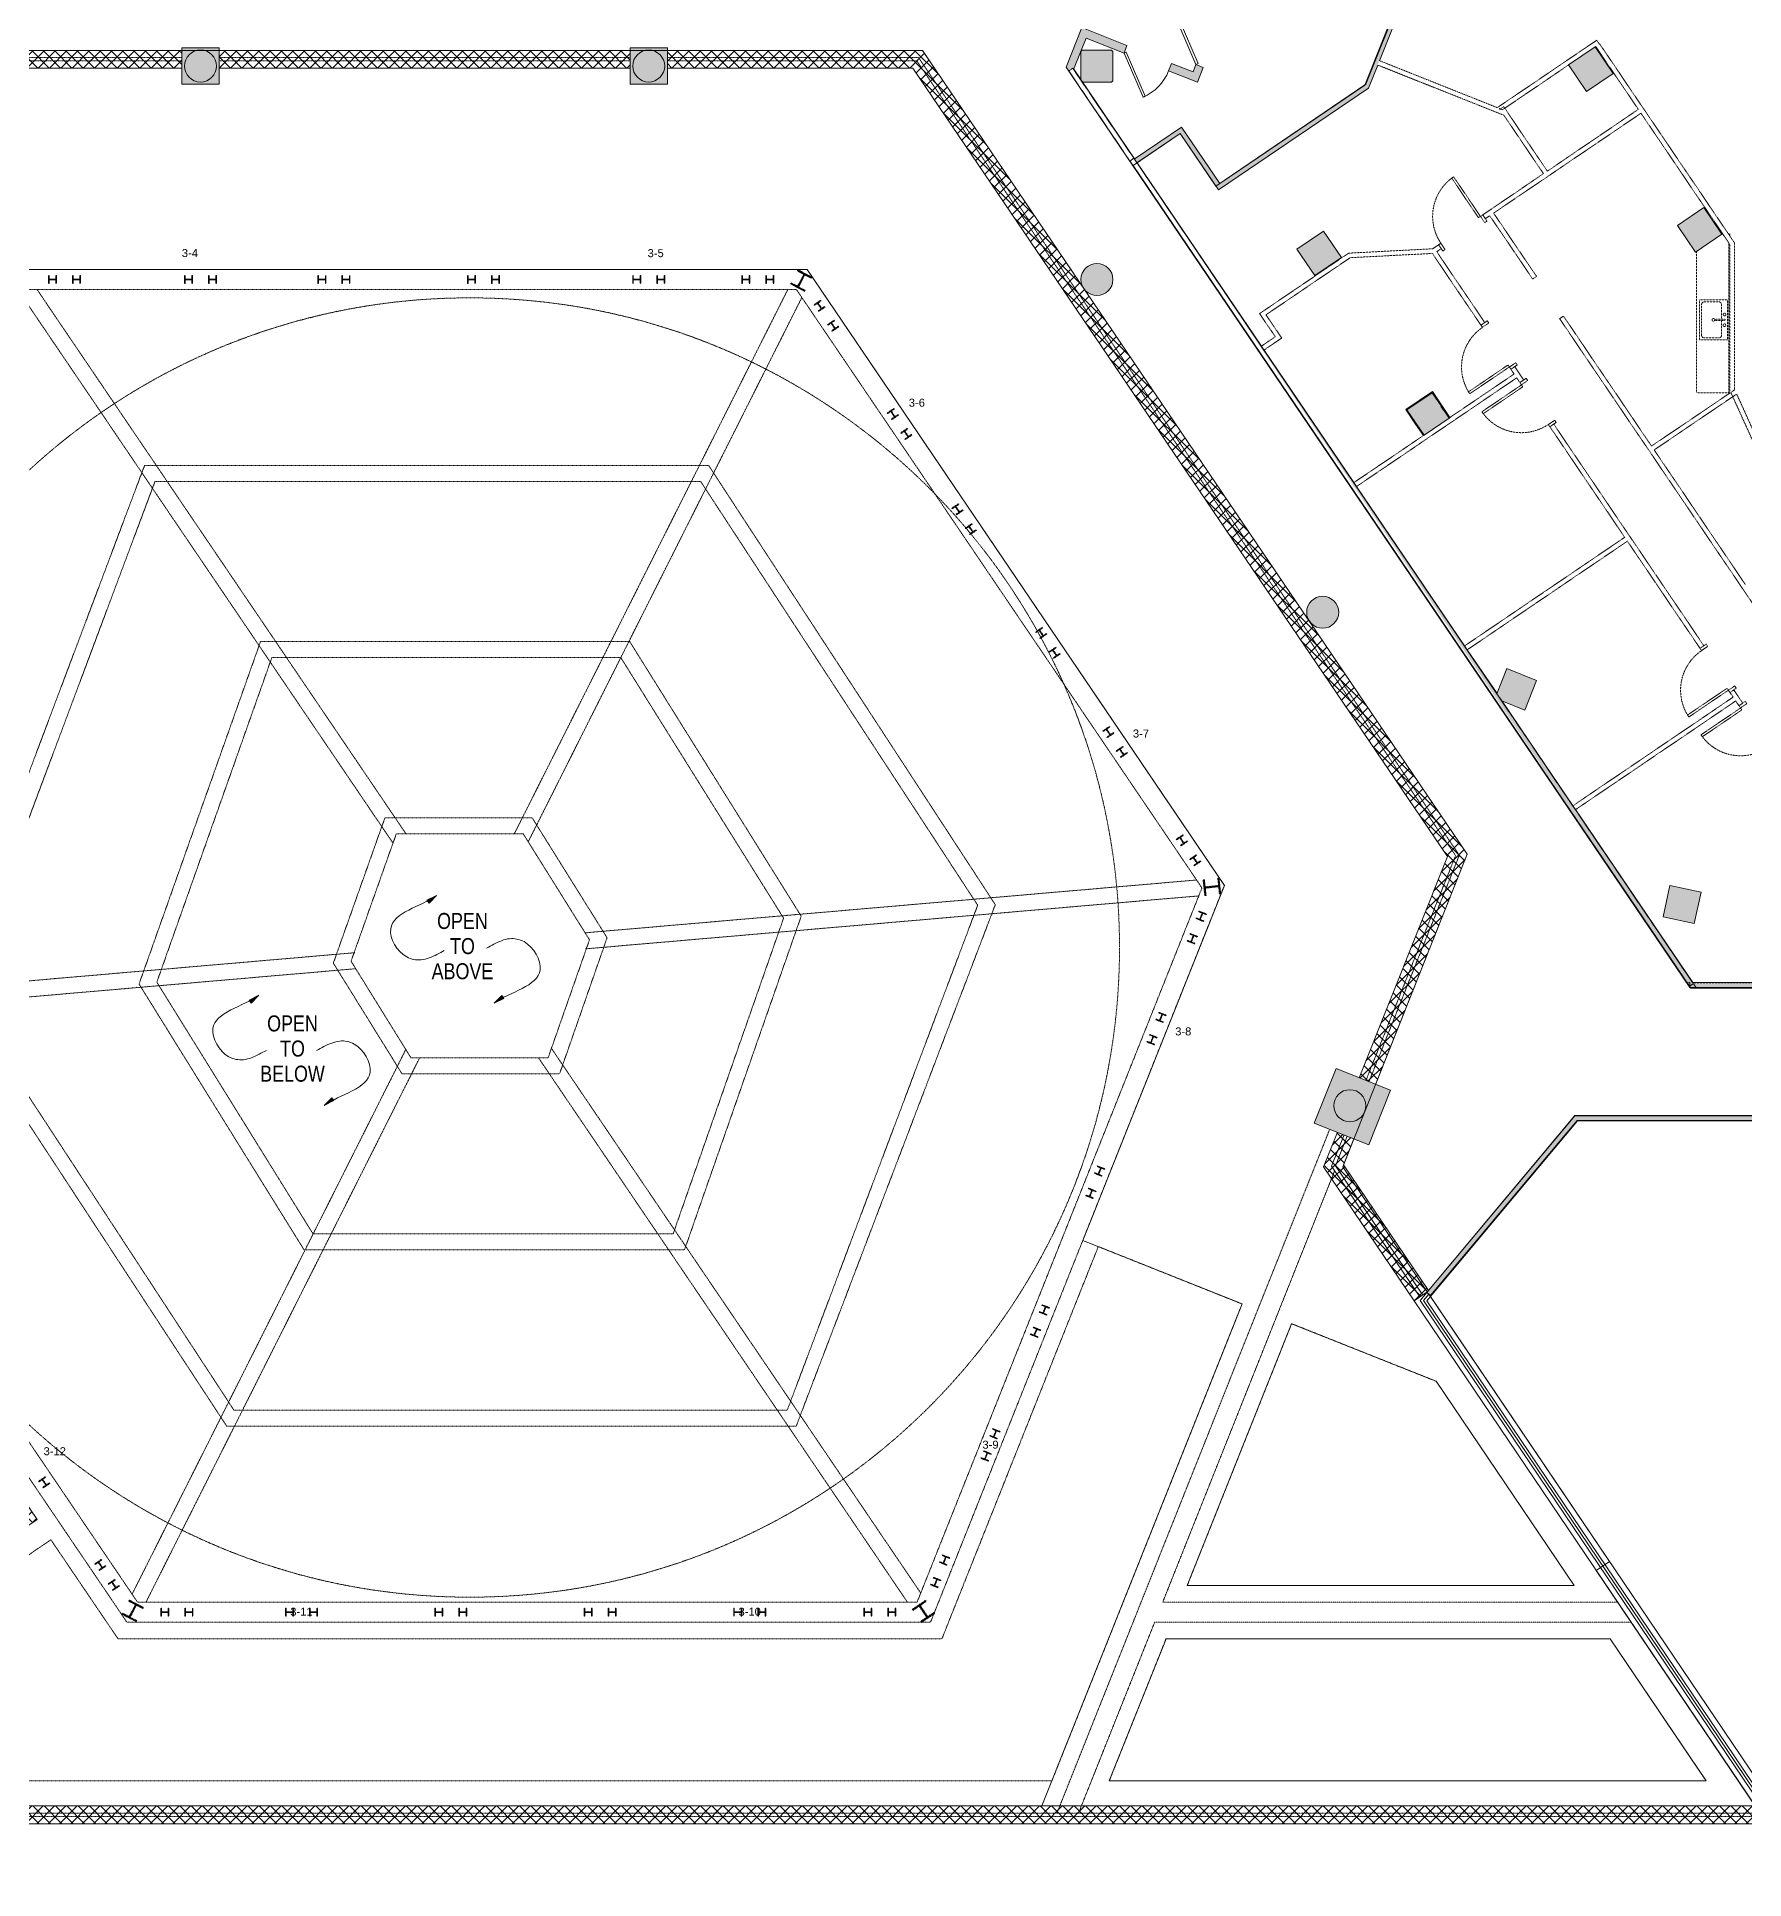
# Model space of a CAD drawing. Header units: inches. Extents: x -13 to 4331, y -638 to 2885.
# Drawn here: x 1589 to 2869, y 138 to 1519 of the extents above; entities that cross this region are included whole.
import ezdxf

# ---------------------------------------------------------------- set-up
doc = ezdxf.new("R2010")
doc.units = ezdxf.units.IN
doc.header["$MEASUREMENT"] = 0
for name, pattern in [('Demolished', [0.1875, 0.125, -0.0625]), ('IMPORT-DASHDOT2', [0.25, 0.125, -0.0625, 0, -0.0625]), ('IMPORT-HIDDEN2 _2_', [0.09375, 0.0625, -0.03125])]:
    doc.linetypes.add(name, pattern=pattern)
doc.layers.get('DEFPOINTS').update_dxf_attribs({"lineweight": 9})
for name, color, linetype, lineweight in [('A-COLS', 52, 'Continuous', 13), ('A-DETL-THIN', 151, 'Continuous', 9), ('A-DOOR', 31, 'Demolished', 9), ('A-DOOR-FRAM', 31, 'Demolished', 20), ('A-FLOR-LEVL', 7, 'Continuous', 9), ('A-GLAZ', 7, 'Continuous', 9), ('A-GLAZ-MULL', 7, 'Continuous', 9), ('A-HRAL', 7, 'Continuous', 9), ('A-WALL', 113, 'Continuous', 13), ('A-WALL-PATT', 111, 'Continuous', 13), ('A-WALL-PRHT', 7, 'Continuous', 9), ('Chevy Chase Pavilion_3rd Floor Base_dwg', 8, 'Continuous', 9), ('DEMO', 7, 'IMPORT-HIDDEN2 _2_', 9), ('DEMO-RCP', 7, 'IMPORT-HIDDEN2 _2_', 9), ('I-WALL', 2, 'Demolished', 9), ('NIC', 7, 'Continuous', 9), ('P-SANR-FIXT', 6, 'Demolished', 9), ('Q-CASE', 31, 'Demolished', 9), ('S-COLS', 52, 'Continuous', 13), ('S-STRC', 7, 'IMPORT-DASHDOT2', 9), ('TEXT', 7, 'Continuous', 9), ('TEXT - RCP', 7, 'Continuous', 9)]:
    doc.layers.add(name, color=color, linetype=linetype, lineweight=lineweight)
doc.styles.add('Arial', font='arial.ttf', dxfattribs={"height": 6})
doc.styles.add('Arial_1', font='arial.ttf', dxfattribs={"width": 0.8, "height": 12})
pattern_1 = [(45, (1725.905, 1495.674), (-4.24264, 4.24264), []), (135, (1725.905, 1495.674), (-4.24264, -4.24264), [])]

# ---------------------------------------------------------------- blocks, each defined once
blk = doc.blocks.new('Single Flush - OTJ_SOLIDFLUSH_ALUM-5082653-FIRST FLOOR DEMOLITION')
at = {"layer": 'A-DOOR', "color": 250, "lineweight": 20}
for p, q in [((16.15625, 37.5625), (16.15625, 1.75)), ((17.90625, 37.5625), (16.15625, 37.5625)), ((17.90625, 1.75), (17.90625, 37.5625)), ((16.15625, 1.75), (17.90625, 1.75))]:
    blk.add_line(p, q, dxfattribs=at)
at = {"layer": 'A-DOOR', "color": 7}
blk.add_arc((17.90625, 1.75), 35.8125, 90, 180.5, dxfattribs=at)
at = {"layer": 'A-DOOR-FRAM', "color": 250}
for p, q in [((-20, -4), (-20, 1.75)), ((-20, 1.75), (-18, 1.75)), ((-18, -4), (-18, 1.75)), ((18.000004, -4), (18.000004, 1.75)), ((18.000004, 1.75), (20.000004, 1.75)), ((20.000004, -4), (20.000004, 1.75)), ((-20, -4), (-18, -4)), ((18.000004, -4), (20.000004, -4))]:
    blk.add_line(p, q, dxfattribs=at)
blk = doc.blocks.new('Single Flush - OTJ_SOLIDFLUSH_ALUM-5082654-FIRST FLOOR DEMOLITION')
at = {"layer": 'A-DOOR', "color": 250, "lineweight": 20}
for p, q in [((16.15625, -1.75), (17.90625, -1.75)), ((16.15625, -37.5625), (16.15625, -1.75)), ((17.90625, -1.75), (17.90625, -37.5625)), ((17.90625, -37.5625), (16.15625, -37.5625))]:
    blk.add_line(p, q, dxfattribs=at)
at = {"layer": 'A-DOOR', "color": 7}
blk.add_arc((17.90625, -1.75), 35.8125, 179.5, 270, dxfattribs=at)
at = {"layer": 'A-DOOR-FRAM', "color": 250}
for p, q in [((-20, 4), (-20, -1.75)), ((-20, 4), (-18, 4)), ((-18, 4), (-18, -1.75)), ((18.000004, 4), (18.000004, -1.75)), ((18.000004, 4), (20.000004, 4)), ((20.000004, 4), (20.000004, -1.75)), ((-20, -1.75), (-18, -1.75)), ((18.000004, -1.75), (20.000004, -1.75))]:
    blk.add_line(p, q, dxfattribs=at)
blk = doc.blocks.new('Concrete-Rectangular-Column - 24x24-5082804-FIRST FLOOR DEMOLITION')
at = {"layer": 'S-COLS', "lineweight": 9}
blk.add_hatch(color=7, dxfattribs=at).paths.add_polyline_path([(5, -12), (12, -12), (12, 12), (-12, 12), (-12, -12)], flags=0)
at = {"layer": 'S-COLS', "color": 8, "lineweight": 20}
for p, q in [((12, 12), (-12, 12)), ((-12, 12), (-12, -12)), ((12, -12), (12, 12)), ((-12, -12), (12, -12))]:
    blk.add_line(p, q, dxfattribs=at)
blk = doc.blocks.new('C-Counter Top - ADJ HEIGHT-5665782-FIRST FLOOR DEMOLITION')
at = {"layer": 'Q-CASE', "color": 7}
for p, q in [((-45.8, 0), (-47.3, 0)), ((-47.3, 0), (-47.3, -0.8)), ((71.9, -0.8), (71.9, 0)), ((-47.3, -0.8), (-47.3, -1)), ((-47.3, -0.8), (-46.9, -0.8)), ((-47.3, -5.2), (-47.3, -6)), ((-40.7, -0.8), (71.9, -0.8)), ((71.9, -25), (71.9, -0.8)), ((-34.3, -25), (71.9, -25))]:
    blk.add_line(p, q, dxfattribs=at)
blk = doc.blocks.new('Sink Kitchen-Single - 30_ x 21_-5157492-FIRST FLOOR DEMOLITION')
at = {"layer": 'P-SANR-FIXT', "color": 7}
for p, q in [((15.6, 10.6), (-14.4, 10.6)), ((-14.4, 10.6), (-14.4, -10.4)), ((-12.9, 4.1), (-12.9, -6.9)), ((0.1, 6.1), (-10.9, 6.1)), ((0.1, 8.3), (0.1, 2.1)), ((1.1, 8.3), (1.1, 2.1)), ((12.1, 6.1), (1.1, 6.1)), ((14.1, -6.9), (14.1, 4.1)), ((15.6, -10.4), (15.6, 10.6)), ((-14.4, -10.4), (15.6, -10.4)), ((-10.9, -8.9), (12.1, -8.9))]:
    blk.add_line(p, q, dxfattribs=at)
for centre, radius, start, end in [((-10.9, 4.1), 2, 90, 180), ((-3.4, 8.3), 1, 360, 180), ((-3.4, 8.3), 1, 180, 0), ((0.6, 0), 1, 360, 180), ((0.6, 0), 1, 180, 0), ((0.6, 8.3), 0.5, 360, 180), ((0.6, 2.1), 0.5, 180, 0), ((4.6, 8.3), 1, 360, 180), ((4.6, 8.3), 1, 180, 360), ((12.1, 4.1), 2, 360, 90), ((-10.9, -6.9), 2, 180, 270), ((12.1, -6.9), 2, 270, 0)]:
    blk.add_arc(centre, radius, start, end, dxfattribs=at)
blk = doc.blocks.new('Chevy Chase Pavilion_3rd Floor Base_dwg_col-W-5518012-FIRST FLOOR DEMOLITION')
at = {"layer": 'A-WALL-PATT', "linetype": 'IMPORT-HIDDEN2 _2_', "lineweight": 9}
blk.add_hatch(color=7, dxfattribs=at).paths.add_polyline_path([(1, 0.08), (1, 0), (0, 0), (0, 0.08), (0.46, 0.08), (0.46, 0.92), (0, 0.92), (0, 1), (1, 1), (1, 0.92), (0.54, 0.92), (0.54, 0.08), (0.9, 0.08)], flags=0)
at = {"layer": 'DEMO', "flags": 128}
blk.add_lwpolyline([(0, 0.08), (0.46, 0.08), (0.46, 0.92), (0, 0.92), (0, 1), (1, 1), (1, 0.92), (0.54, 0.92), (0.54, 0.08), (1, 0.08), (1, 0), (0, 0)], close=True, dxfattribs=at)
blk = doc.blocks.new('Chevy Chase Pavilion_3rd Floor Base_dwg__U5-5518022-FIRST FLOOR DEMOLITION')
at = {"layer": 'A-DOOR', "color": 7, "linetype": 'Continuous', "flags": 128}
blk.add_lwpolyline([(0, 0), (25.5, -25.5), (26.1, -24.8), (26.7, -24.2), (1.2, 1.2)], close=True, dxfattribs=at)
at = {"layer": 'A-DOOR', "color": 7, "linetype": 'Continuous'}
blk.add_arc((0, 0), 36, 315, 0, dxfattribs=at)
blk = doc.blocks.new('Chevy Chase Pavilion_3rd Floor Base_dwg__U5-5518008-FIRST FLOOR DEMOLITION')
at = {"layer": 'A-DOOR', "color": 7, "linetype": 'Continuous', "flags": 128}
blk.add_lwpolyline([(0, 0), (25.5, -25.5), (26.1, -24.8), (26.7, -24.2), (1.2, 1.2)], close=True, dxfattribs=at)
at = {"layer": 'A-DOOR', "color": 7, "linetype": 'Continuous'}
blk.add_arc((0, 0), 36, 315, 0, dxfattribs=at)
blk = doc.blocks.new('Chevy Chase Pavilion_3rd Floor Base_dwg-5020009-FIRST FLOOR DEMOLITION')
at = {"layer": 'A-WALL-PATT', "lineweight": 9}
h = blk.add_hatch(color=7, dxfattribs=at)
h.paths.add_polyline_path([(2459.2, 1485), (2463.6, 1496.1), (2458.1, 1498.4), (2455.9, 1492.8), (2439.8, 1499.2), (2437.6, 1493.6), (2455.9, 1486.3)], flags=0)
h.paths.add_polyline_path([(2364.7, 1490.3), (2364.9, 1490.6), (2362.9, 1493.5), (2365.7, 1495.5), (2366.4, 1494.5), (2375.9, 1518.2), (2404.2, 1506.9), (2406.4, 1512.5), (2372.5, 1526), (2360.7, 1496.3), (2362.9, 1493.1)], flags=0)
h.paths.add_polyline_path([(2477, 1529.6), (2485.5, 1550.9), (2392.6, 1588), (2390.4, 1582.4), (2477.7, 1547.6), (2471.4, 1531.8)], flags=0)
h.paths.add_polyline_path([(2154.1, 1591.3), (2178.9, 1653.5), (2182.9, 1651.9), (2191.5, 1673.5), (2193, 1672.9), (2195.2, 1678.4), (2188.1, 1681.3), (2179.5, 1659.7), (2175.6, 1661.3), (2150.8, 1599.1), (2145.2, 1601.3), (2152.5, 1619.6), (2141.3, 1624), (2139.1, 1618.4), (2144.7, 1616.2), (2137.4, 1597.9), (2150.8, 1592.6)], flags=0)
h.paths.add_polyline_path([(2357, 1595.7), (2359.2, 1601.3), (2353.6, 1603.5), (2365.9, 1634.5), (2341.5, 1644.2), (2339.3, 1638.6), (2358.1, 1631.1), (2345.8, 1600.2), (2353.6, 1597.1)], flags=0)
h.paths.add_polyline_path([(1989.6, 1607.8), (2013.8, 1668.4), (2071.4, 1645.5), (2070.9, 1646.7), (2072.7, 1651.4), (2010.5, 1676.2), (1986.3, 1615.6), (1922.7, 1640.9), (1944, 1694.4), (1894.4, 1714.2), (1892.2, 1708.6), (1936.2, 1691.1), (1914.9, 1637.6), (1986.3, 1609.1)], flags=0)
h.paths.add_polyline_path([(2283.4, 1611.8), (2300.3, 1654.2), (2305.8, 1652), (2308.1, 1657.5), (2296.9, 1662), (2280, 1619.6), (2260.5, 1627.4), (2269.1, 1649), (2262.1, 1651.8), (2259.8, 1646.2), (2261.3, 1645.6), (2252.7, 1624.1), (2280, 1613.2)], flags=0)
h.paths.add_polyline_path([(1728, 1619.4), (1781.3, 1752.9), (1825.3, 1735.3), (1827.5, 1740.9), (1777.9, 1760.7), (1724.7, 1627.2), (1472.2, 1727.9), (1491.2, 1775.5), (1480, 1780), (1477.7, 1774.4), (1483.4, 1772.2), (1464.4, 1724.5), (1724.7, 1620.7)], flags=0)
h.paths.add_polyline_path([(2105.7, 1631.8), (2107.9, 1637.4), (2095, 1642.5), (2092.8, 1636.9), (2100.9, 1633.7)], flags=0)
h.paths.add_polyline_path([(1390.8, 1695.5), (1377.9, 1713.3), (1390.8, 1745.6), (1385.2, 1747.8), (1371.1, 1712.5), (1380.4, 1699.6), (1390.8, 1695.5)], flags=0)
h.paths.add_polyline_path([(1404.1, 1779), (1412.6, 1800.4), (1418.3, 1798.1), (1420.5, 1803.7), (1409.3, 1808.2), (1398.5, 1781.2)], flags=0)
for points in [[(1697.9, 1483.7), (1725.9, 1483.7), (1725.9, 1510.8), (1697.9, 1510.8), (1697.9, 1485.5)], [(2033.9, 1483.7), (2061.9, 1483.7), (2061.9, 1510.8), (2033.9, 1510.8), (2033.9, 1485.5)], [(2372.9, 1485.2), (2394.9, 1485.2), (2395.9, 1486.2), (2395.9, 1508.2), (2394.9, 1509.2), (2372.9, 1509.2), (2371.9, 1508.2), (2371.9, 1486.4), (2372.3, 1485.9)], [(2383.9, 1325.2), (2386.3, 1325.5), (2388.5, 1326.1), (2390.6, 1327.3), (2392.4, 1328.7), (2393.9, 1330.6), (2395, 1332.6), (2395.7, 1334.9), (2395.9, 1337.2), (2395.7, 1339.6), (2395, 1341.8), (2393.9, 1343.9), (2392.4, 1345.7), (2390.6, 1347.2), (2388.5, 1348.3), (2386.3, 1349), (2383.9, 1349.2), (2381.6, 1349), (2379.3, 1348.3), (2377.2, 1347.2), (2375.4, 1345.7), (2373.9, 1343.9), (2372.8, 1341.8), (2372.1, 1339.6), (2371.9, 1337.2), (2372.1, 1334.9), (2372.8, 1332.6), (2374.1, 1330.4), (2375.4, 1328.7), (2377.2, 1327.3), (2379.3, 1326.1), (2381.6, 1325.5)], [(2643.7, 1239.2), (2644.4, 1239.6), (2642.3, 1242.7), (2641.6, 1242.3), (2643.6, 1239.3)], [(2553.1, 1075.7), (2555.4, 1075.9), (2557.6, 1076.6), (2559.7, 1077.7), (2561.5, 1079.2), (2563, 1081), (2564.1, 1083.1), (2564.8, 1085.4), (2565.1, 1087.7), (2564.8, 1090.1), (2564.1, 1092.3), (2563, 1094.4), (2561.5, 1096.2), (2559.7, 1097.7), (2557.6, 1098.8), (2555.4, 1099.5), (2553.1, 1099.7), (2550.7, 1099.5), (2548.5, 1098.8), (2546.4, 1097.7), (2544.6, 1096.2), (2543.1, 1094.4), (2542, 1092.3), (2541.3, 1090.1), (2541.1, 1087.7), (2541.3, 1085.4), (2542, 1083.1), (2543.1, 1081), (2544.6, 1079.2), (2546.4, 1077.7), (2548.5, 1076.6), (2550.7, 1075.9)], [(2587.6, 688.5), (2603.9, 729.4), (2563.1, 745.7), (2546.8, 704.8), (2584.6, 689.7)]]:
    blk.add_hatch(color=7, dxfattribs=at).paths.add_polyline_path(points, flags=0)
at = {"layer": 'A-WALL-PRHT'}
h = blk.add_hatch(dxfattribs=at)
h.set_pattern_fill('FP_2', color=256, style=0, pattern_type=2)
h.set_pattern_definition(pattern_1)
h.paths.add_polyline_path([(2880.4, 179.6), (2886.2, 179.6), (2877.3, 192.9), (1563.5, 192.9), (1471.7, 328.3), (1589.5, 407.7), (1393.6, 694.3), (1277.1, 615.4), (1177.1, 762.9), (1469.3, 1495.7), (1697.9, 1495.7), (1697.9, 1508.9), (1460.3, 1508.9), (1115, 642.9), (1040.7, 628.7), (996.5, 646.3), (968.6, 685.1), (1037.3, 857.2), (1025, 862.1), (953.6, 683.3), (988, 635.5), (1039.3, 615), (1124.6, 631.3), (1171.2, 748.1), (1273.3, 597.2), (1391.3, 676.1), (1570.9, 411.6), (1453.3, 331.9), (1556.5, 179.6), (2877.3, 179.6)], flags=0)
h = blk.add_hatch(dxfattribs=at)
h.set_pattern_fill('FP_2', color=256, style=0, pattern_type=2)
h.set_pattern_definition(pattern_1)
h.paths.add_polyline_path([(1914.9, 1495.7), (2033.9, 1495.7), (2033.9, 1508.9), (1725.9, 1508.9), (1725.9, 1495.7), (1781.3, 1495.7)], flags=0)
h = blk.add_hatch(dxfattribs=at)
h.set_pattern_fill('FP_2', color=256, style=0, pattern_type=2)
h.set_pattern_definition(pattern_1)
h.paths.add_polyline_path([(2592.8, 733.8), (2661.5, 906.3), (2253.1, 1508.9), (2061.9, 1508.9), (2061.9, 1495.7), (2246, 1495.7), (2646.6, 904.6), (2580.5, 738.7)], flags=0)
h = blk.add_hatch(dxfattribs=at)
h.set_pattern_fill('FP_9', color=256, style=0, pattern_type=2)
h.set_pattern_definition([(45, (2553.804, 571.528), (-4.24264, 4.24264), []), (135, (2553.804, 571.528), (-4.24264, -4.24264), [])])
h.paths.add_polyline_path([(2621.6, 571.5), (2631.6, 578.3), (2632.3, 579.2), (2568.7, 673.5), (2576.5, 693), (2564.2, 697.9), (2553.8, 671.9), (2596.7, 608.4)], flags=0)
at = {"layer": 'TEXT'}
for points in [[(1749.9, 794.8), (1748.4, 797), (1755.6, 800.6)], [(1804.7, 718), (1810.4, 723.8), (1812, 721.6)]]:
    blk.add_hatch(color=256, dxfattribs=at).paths.add_polyline_path(points, flags=0)
at = {"layer": 'TEXT - RCP'}
for points in [[(1883.3, 869.7), (1881.7, 871.8), (1888.9, 875.4)], [(1932.1, 794.7), (1937.8, 800.5), (1939.3, 798.3)]]:
    blk.add_hatch(color=256, dxfattribs=at).paths.add_polyline_path(points, flags=0)
at = {"layer": 'A-FLOR-LEVL', "flags": 128}
blk.add_lwpolyline([(2342.6, 192.9), (2492.7, 569.2), (2373.3, 616.8), (2479.4, 882.9), (2166.6, 1344.7), (1572, 1344.7), (1516.9, 1206.7), (1378.7, 1268.5)], dxfattribs=at)
for points in [[(2529.8, 554.4), (2451.6, 358.2), (2741.5, 358.2), (2638.2, 511.2)], [(2768.5, 318.2), (2435.7, 318.2), (2393.1, 211.6), (2840.5, 211.6)]]:
    blk.add_lwpolyline(points, close=True, dxfattribs=at)
at = {"layer": 'A-GLAZ', "flags": 128}
blk.add_lwpolyline([(2632.7, 576.5), (2628.7, 571.7), (3437.3, -625.7)], dxfattribs=at)
at = {"layer": 'A-GLAZ-MULL'}
for p, q in [((2366.5, 1494.8), (2412.1, 1427.5)), ((2364.7, 1490.3), (2828.3, 806.5)), ((2414.1, 1424.6), (2507.2, 1287.2)), ((2509.2, 1284.3), (2576.5, 1184.9)), ((2578.5, 1182), (2659.5, 1062.5)), ((2661.5, 1059.6), (2683.8, 1026.8)), ((2687.6, 1021.1), (2740.7, 942.7))]:
    blk.add_line(p, q, dxfattribs=at)
at = {"layer": 'A-GLAZ-MULL', "flags": 128}
for points in [[(2742.7, 939.8), (2830.5, 810.2), (2895.6, 810.2)], [(2828.3, 806.4), (2828.4, 806.2), (3068.5, 806.2)], [(3434.9, -625.7), (2626.2, 571.9), (2742.1, 710.4), (3068.5, 710.4), (3068.5, 710.2)], [(3068.5, 706.7), (3068.5, 706.4), (2744, 706.4), (2631.2, 571.6), (3439.7, -625.7)]]:
    blk.add_lwpolyline(points, dxfattribs=at)
at = {"layer": 'A-HRAL', "flags": 128}
for points in [[(2569.2, 695.9), (2559.8, 672.5), (2626, 574.5)], [(2628.1, 575.9), (2562.7, 672.8), (2571.5, 694.9)]]:
    blk.add_lwpolyline(points, dxfattribs=at)
at = {"layer": 'A-WALL', "color": 7, "lineweight": 9}
blk.add_line((2633.8, 574.8), (3444.5, -625.7), dxfattribs=at)
at = {"layer": 'A-WALL', "color": 7, "lineweight": 9, "flags": 128}
for points in [[(2364.9, 1490.6), (2364.7, 1490.3), (2360.7, 1496.3), (2372.5, 1526), (2406.4, 1512.5), (2404.2, 1506.9)], [(2404.2, 1506.9), (2375.9, 1518.2), (2366.4, 1494.5)], [(3430.1, -625.7), (2621.6, 571.5), (2631.5, 578.2)]]:
    blk.add_lwpolyline(points, dxfattribs=at)
for points in [[(1697.9, 1510.8), (1725.9, 1510.8), (1725.9, 1483.7), (1697.9, 1483.7)], [(2033.9, 1510.8), (2061.9, 1510.8), (2061.9, 1483.7), (2033.9, 1483.7)], [(2463.6, 1496.1), (2459.2, 1485), (2437.6, 1493.6), (2439.8, 1499.2), (2455.9, 1492.8), (2458.1, 1498.4)], [(2563.1, 745.7), (2603.9, 729.4), (2587.6, 688.5), (2546.8, 704.8)]]:
    blk.add_lwpolyline(points, close=True, dxfattribs=at)
at = {"layer": 'A-WALL-PRHT'}
for p, q in [((2033.9, 1508.9), (1725.9, 1508.9)), ((2033.9, 1495.7), (1725.9, 1495.7))]:
    blk.add_line(p, q, dxfattribs=at)
at = {"layer": 'A-WALL-PRHT', "flags": 128}
for points in [[(2886.2, 179.6), (1556.5, 179.6), (1453.3, 331.9), (1570.9, 411.6), (1391.3, 676.1), (1273.3, 597.2), (1171.2, 748.1), (1124.6, 631.3), (1039.3, 615), (988, 635.5), (953.6, 683.3), (1025, 862.1), (1037.3, 857.2), (968.6, 685.1), (996.5, 646.3), (1040.7, 628.7), (1115, 642.9), (1460.3, 1508.9), (1697.9, 1508.9)], [(2061.9, 1508.9), (2253.1, 1508.9), (2661.5, 906.3), (2592.8, 733.8)], [(2877.3, 192.9), (1563.5, 192.9), (1471.7, 328.3), (1589.5, 407.7), (1394.7, 695), (1277.1, 615.4), (1177.1, 762.9), (1469.3, 1495.7), (1697.9, 1495.7)], [(2061.9, 1495.7), (2246, 1495.7), (2646.6, 904.6), (2580.5, 738.7)], [(2564.2, 697.9), (2553.8, 671.9), (2621.6, 571.5), (2631.5, 578.2)], [(2632.3, 579.2), (2568.7, 673.5), (2576.5, 693)]]:
    blk.add_lwpolyline(points, dxfattribs=at)
at = {"layer": 'DEFPOINTS', "linetype": 'IMPORT-HIDDEN2 _2_'}
blk.add_circle((1913.8, 836.4), 487, dxfattribs=at)
at = {"layer": 'DEMO'}
for p, q in [((2033.9, 1503.5), (1725.9, 1503.5)), ((2033.9, 1501), (1725.9, 1501)), ((1589.4, 1329.7), (1865.9, 921.7)), ((2152.2, 1329.7), (1947.2, 921.7)), ((1579.4, 1323), (1856, 915)), ((2162.7, 1323.7), (1957.6, 915.7)), ((2000.2, 847.4), (2458.5, 887)), ((2000.6, 835.4), (2460.2, 875.1)), ((1368, 792.8), (1827.6, 832.5)), ((1369.7, 780.9), (1828.2, 820.5)), ((1865.8, 759.9), (1660.7, 351.7)), ((1975.2, 760.5), (2251.8, 352.5)), ((1876.2, 753.7), (1671.1, 345.7)), ((1965.3, 753.7), (2241.8, 345.7))]:
    blk.add_line(p, q, dxfattribs=at)
at = {"layer": 'DEMO', "flags": 128}
for points in [[(1032.3, 859.2), (962.6, 684.4), (993, 641.9), (1040.1, 623.1), (1118.9, 638.2), (1464, 1503.5), (1697.9, 1503.5)], [(2880.9, 187.5), (1560.6, 187.5), (1463.8, 330.3), (1582, 408.9), (1393.6, 687.1), (1275.4, 608.1), (1171.1, 762.3), (1465.7, 1501), (1697.9, 1501)], [(2061.9, 1503.5), (2250.2, 1503.5), (2655.5, 905.6), (2587.8, 735.8)], [(2061.9, 1501), (2248.9, 1501), (2652.7, 905.3), (2585.5, 736.7)], [(2882.6, 185), (1559.3, 185), (1460.3, 330.9), (1578.5, 409.6), (1392.9, 683.6), (1274.8, 604.7), (1169.9, 759.5), (1120.7, 636), (1039.9, 620.5), (991.4, 639.9), (959.7, 684), (1029.9, 860.1)], [(2451.6, 358.2), (2529.8, 554.4), (2638.2, 511.2), (2741.5, 358.2), (2451.6, 358.2)]]:
    blk.add_lwpolyline(points, dxfattribs=at)
for points in [[(1348.8, 785.1), (1656.7, 330.7), (2259.2, 330.7), (2479.4, 882.9), (2166.6, 1344.7), (1572, 1344.7)], [(1365.7, 786.9), (1664.7, 345.7), (2249.1, 345.7), (2462.6, 881.1), (2158.6, 1329.7), (1582.1, 1329.7)], [(1520.3, 800.1), (1731.5, 477.7), (2158.5, 477.7), (2307.7, 868.5), (2092.9, 1197.7), (1670, 1197.7)], [(1533.6, 800.6), (1736.9, 489.7), (2151.8, 489.7), (2294.5, 868.1), (2086.9, 1185.7), (1677.8, 1185.7)], [(1665.9, 809), (1789.6, 609.7), (2074.7, 609.7), (2162.2, 859.9), (2033.7, 1065.7), (1756.9, 1065.7)], [(1679.2, 810.4), (1796.3, 621.7), (2066.2, 621.7), (2149, 858.4), (2027, 1053.7), (1765.4, 1053.7)], [(1811.5, 824.7), (1863, 741.7), (1981.1, 741.7), (2016.7, 843.7), (1960.5, 933.7), (1850.2, 933.7)], [(1824.8, 826.1), (1869.7, 753.7), (1972.5, 753.7), (2003.5, 842.2), (1953.8, 921.7), (1858.7, 921.7)], [(1599.8, 392.4), (1497.8, 323.3), (1573.4, 211.6), (2350.1, 211.6), (2492.7, 569.2), (2384.9, 612.2), (2267.7, 318.2), (1650.1, 318.2)], [(2393.1, 211.6), (2435.7, 318.2), (2768.5, 318.2), (2840.5, 211.6)]]:
    blk.add_lwpolyline(points, close=True, dxfattribs=at)
at = {"layer": 'DEMO-RCP'}
for p, q in [((1589.4, 1329.7), (1865.9, 921.7)), ((2152.2, 1329.7), (1947.2, 921.7)), ((1579.4, 1323), (1856, 915)), ((2162.7, 1323.7), (1957.6, 915.7)), ((2000.2, 847.4), (2458.5, 887)), ((2000.6, 835.4), (2460.2, 875.1)), ((1368, 792.8), (1827.6, 832.5)), ((1369.7, 780.9), (1828.2, 820.5)), ((1865.8, 759.9), (1660.7, 351.7)), ((1975.2, 760.5), (2251.8, 352.5)), ((1876.2, 753.7), (1671.1, 345.7)), ((1965.3, 753.7), (2241.8, 345.7))]:
    blk.add_line(p, q, dxfattribs=at)
at = {"layer": 'DEMO-RCP', "flags": 128}
for points in [[(1348.8, 785.1), (1656.7, 330.7), (2259.2, 330.7), (2479.4, 882.9), (2166.6, 1344.7), (1572, 1344.7)], [(1365.7, 786.9), (1664.7, 345.7), (2249.1, 345.7), (2462.6, 881.1), (2158.6, 1329.7), (1582.1, 1329.7)], [(1520.3, 800.1), (1731.5, 477.7), (2158.5, 477.7), (2307.7, 868.5), (2092.9, 1197.7), (1670, 1197.7)], [(1533.6, 800.6), (1736.9, 489.7), (2151.8, 489.7), (2294.5, 868.1), (2086.9, 1185.7), (1677.8, 1185.7)], [(1665.9, 809), (1789.6, 609.7), (2074.7, 609.7), (2162.2, 859.9), (2033.7, 1065.7), (1756.9, 1065.7)], [(1679.2, 810.4), (1796.3, 621.7), (2066.2, 621.7), (2149, 858.4), (2027, 1053.7), (1765.4, 1053.7)], [(1811.5, 824.7), (1863, 741.7), (1981.1, 741.7), (2016.7, 843.7), (1960.5, 933.7), (1850.2, 933.7)], [(1824.8, 826.1), (1869.7, 753.7), (1972.5, 753.7), (2003.5, 842.2), (1953.8, 921.7), (1858.7, 921.7)]]:
    blk.add_lwpolyline(points, close=True, dxfattribs=at)
at = {"layer": 'NIC'}
blk.add_line((2768, 376.1), (2632.6, 576.6), dxfattribs=at)
at = {"layer": 'NIC', "flags": 128}
blk.add_lwpolyline([(2631.5, 578.2), (2568.1, 672.1), (2661.5, 906.3), (2253.1, 1508.9), (1460.3, 1508.9), (1178, 801), (1025, 862.1), (953.6, 683.3), (988, 635.5), (1039.3, 615), (1124.6, 631.3), (1171.2, 748.1), (1273.3, 597.2), (1298.1, 560), (1428.2, 369.4), (1453.3, 331.9), (1556.5, 179.6), (2886.2, 179.6), (2758, 369.4), (2768, 376.1)], dxfattribs=at)
at = {"layer": 'S-COLS', "color": 7, "lineweight": 9}
for p, q in [((2621.7, 1230.3), (2622.8, 1228.7)), ((2644.4, 1239.6), (2642.3, 1242.7))]:
    blk.add_line(p, q, dxfattribs=at)
at = {"layer": 'S-COLS', "color": 7, "lineweight": 9, "flags": 128}
for points in [[(2394.9, 1485.2), (2395.9, 1486.2), (2395.9, 1508.2), (2394.9, 1509.2), (2372.9, 1509.2), (2371.9, 1508.2), (2371.9, 1486.4)], [(2372.3, 1485.9), (2372.9, 1485.2), (2394.9, 1485.2)]]:
    blk.add_lwpolyline(points, dxfattribs=at)
at = {"layer": 'S-COLS', "color": 7, "lineweight": 9}
for centre in [(1711.9, 1497.2), (2047.9, 1497.2), (2383.9, 1337.2), (2553.1, 1087.7), (2573.5, 717.8)]:
    blk.add_circle(centre, 12, dxfattribs=at)
at = {"layer": 'S-STRC'}
blk.add_line((2558.4, 700.2), (2353.9, 187.5), dxfattribs=at)
at = {"layer": 'S-STRC', "flags": 128}
for points in [[(2562.1, 669.1), (2433.2, 345.7), (2774, 345.7)], [(2784.2, 330.7), (2427.2, 330.7), (2370.1, 187.5)]]:
    blk.add_lwpolyline(points, dxfattribs=at)
at = {"layer": 'TEXT'}
for p, q in [((1748.4, 797), (1755.6, 800.6)), ((1749.9, 794.8), (1748.4, 797)), ((1755.6, 800.6), (1749.9, 794.8)), ((1804.7, 718), (1810.4, 723.8)), ((1812, 721.6), (1804.7, 718)), ((1810.4, 723.8), (1812, 721.6))]:
    blk.add_line(p, q, dxfattribs=at)
for points in [[(1755.6, 800.6), (1744.2, 792.2), (1710.6, 785.7), (1728.3, 754.2), (1744.7, 751.1), (1754.1, 755.4), (1759.5, 758.3), (1761.4, 759.3)], [(1804.7, 718), (1816.2, 726.3), (1849.7, 732.9), (1832, 764.4), (1815.7, 767.4), (1806.3, 763.2), (1800.8, 760.3), (1798.9, 759.3)]]:
    blk.add_open_spline(points, degree=3, knots=[0, 0, 0, 0, 3.549179, 5.56926, 6.488664, 7.531078, 8.051999, 8.051999, 8.051999, 8.051999], dxfattribs=at)
at = {"layer": 'TEXT - RCP'}
for p, q in [((1881.7, 871.8), (1888.9, 875.4)), ((1883.3, 869.7), (1881.7, 871.8)), ((1888.9, 875.4), (1883.3, 869.7)), ((1932.1, 794.7), (1937.8, 800.5)), ((1939.3, 798.3), (1932.1, 794.7)), ((1937.8, 800.5), (1939.3, 798.3))]:
    blk.add_line(p, q, dxfattribs=at)
for points in [[(1888.9, 875.4), (1877.5, 867.1), (1843.9, 860.5), (1861.6, 829), (1878, 826), (1887.4, 830.2), (1892.9, 833.2), (1894.7, 834.1)], [(1932.1, 794.7), (1943.6, 803.1), (1977.1, 809.6), (1959.4, 841.1), (1943, 844.2), (1933.7, 839.9), (1928.2, 837), (1926.3, 836)]]:
    blk.add_open_spline(points, degree=3, knots=[0, 0, 0, 0, 3.549179, 5.56926, 6.488664, 7.531078, 8.051999, 8.051999, 8.051999, 8.051999], dxfattribs=at)
at = {"extrusion": (0, 0, -1), "zscale": -1, "rotation": 111.7419999999982}
blk.add_blockref('Chevy Chase Pavilion_3rd Floor Base_dwg__U5-5518022-FIRST FLOOR DEMOLITION', (-2458.1, 1498.4), dxfattribs=at)
at = {"rotation": 338.2580000000021}
blk.add_blockref('Chevy Chase Pavilion_3rd Floor Base_dwg__U5-5518008-FIRST FLOOR DEMOLITION', (2404.2, 1506.9), dxfattribs=at)
at = {"extrusion": (0, 0, -1)}
for p, xscale, yscale, zscale, rotation in [((-1603.9, 1340.2), 6.000000000000002, 6.000000000000002, -6.000000000000002, 270), ((-1621.9, 1340.2), 6.000000000000002, 6.000000000000002, -6.000000000000002, 270), ((-1705.9, 1340.2), 6.000000000000002, 6.000000000000002, -6.000000000000002, 270), ((-1723.9, 1340.2), 6.000000000000002, 6.000000000000002, -6.000000000000002, 270), ((-1806, 1340.2), 6.000000000000002, 6.000000000000002, -6.000000000000002, 270), ((-1824, 1340.2), 6.000000000000002, 6.000000000000002, -6.000000000000002, 270), ((-1918, 1340.2), 6.000000000000002, 6.000000000000002, -6.000000000000002, 270), ((-1936, 1340.2), 6.000000000000002, 6.000000000000002, -6.000000000000002, 270), ((-2041.9, 1340.2), 6.000000000000002, 6.000000000000002, -6.000000000000002, 270), ((-2059.9, 1340.2), 6.000000000000002, 6.000000000000002, -6.000000000000002, 270), ((-2123.7, 1340.2), 6.000000000000002, 6.000000000000002, -6.000000000000002, 270), ((-2141.7, 1340.2), 6.000000000000002, 6.000000000000002, -6.000000000000002, 270), ((-2159.7, 1344.5), 12, 12, -12, 207.9443168477592), ((-2180.2, 1316.6), 6.000000000000001, 6.000000000000001, -6.000000000000001, 325.8846336954709), ((-2190.3, 1301.7), 6.000000000000001, 6.000000000000001, -6.000000000000001, 325.8846336954709), ((-2235.1, 1235.5), 6.000000000000001, 6.000000000000001, -6.000000000000001, 325.8846336954709), ((-2245.2, 1220.6), 6.000000000000001, 6.000000000000001, -6.000000000000001, 325.8846336954709), ((-2283.5, 1164.1), 6.000000000000001, 6.000000000000001, -6.000000000000001, 325.8846336954709), ((-2293.6, 1149.2), 6.000000000000001, 6.000000000000001, -6.000000000000001, 325.8846336954709), ((-2346.3, 1071.4), 6.000000000000001, 6.000000000000001, -6.000000000000001, 325.8846336954709), ((-2356.4, 1056.5), 6.000000000000001, 6.000000000000001, -6.000000000000001, 325.8846336954709), ((-2396.6, 997.1), 6.000000000000001, 6.000000000000001, -6.000000000000001, 325.8846336954709), ((-2406.7, 982.2), 6.000000000000001, 6.000000000000001, -6.000000000000001, 325.8846336954709), ((-2451.7, 915.9), 6.000000000000001, 6.000000000000001, -6.000000000000001, 325.8846336954709), ((-2461.8, 901), 6.000000000000001, 6.000000000000001, -6.000000000000001, 325.8846336954709), ((-2475.4, 888.5), 12, 12, -12, 263.8132974378885), ((-2463.8, 855.9), 6.000000000000001, 6.000000000000001, -6.000000000000001, 21.74196118032379), ((-2457.1, 839.1), 6.000000000000001, 6.000000000000001, -6.000000000000001, 21.74196118032379), ((-2433.6, 780.1), 6.000000000000001, 6.000000000000001, -6.000000000000001, 21.74196118032379), ((-2426.9, 763.4), 6.000000000000001, 6.000000000000001, -6.000000000000001, 21.74196118032379), ((-2387.6, 664.9), 6.000000000000001, 6.000000000000001, -6.000000000000001, 21.74196118032379), ((-2381, 648.2), 6.000000000000001, 6.000000000000001, -6.000000000000001, 21.74196118032379), ((-2346.2, 560.8), 6.000000000000001, 6.000000000000001, -6.000000000000001, 21.74196118032379), ((-2339.5, 544.1), 6.000000000000001, 6.000000000000001, -6.000000000000001, 21.74196118032379), ((-2309.1, 468), 6.000000000000001, 6.000000000000001, -6.000000000000001, 21.74196118032379), ((-2302.5, 451.3), 6.000000000000001, 6.000000000000001, -6.000000000000001, 21.74196118032379), ((-1590.7, 436.3), 6.000000000000001, 6.000000000000001, -6.000000000000001, 145.869999999907), ((-1632.7, 374.3), 6.000000000000001, 6.000000000000001, -6.000000000000001, 145.869999999907), ((-2271.4, 373.3), 6.000000000000001, 6.000000000000001, -6.000000000000001, 21.74196118032379), ((-1642.8, 359.4), 6.000000000000001, 6.000000000000001, -6.000000000000001, 145.869999999907), ((-2264.7, 356.5), 6.000000000000001, 6.000000000000001, -6.000000000000001, 21.74196118032379), ((-1658.7, 347.2), 12, 12, -12, 207.9349999999503), ((-2245.5, 340.3), 12, 12, -12, 145.8709805901175), ((-1682.3, 335.2), 6.000000000000002, 6.000000000000002, -6.000000000000002, 90.00000000000392), ((-1700.3, 335.2), 6.000000000000002, 6.000000000000002, -6.000000000000002, 90.00000000000392), ((-1775.6, 335.2), 6.000000000000002, 6.000000000000002, -6.000000000000002, 90.00000000000392), ((-1793.6, 335.2), 6.000000000000002, 6.000000000000002, -6.000000000000002, 90.00000000000392), ((-1887.6, 335.2), 6.000000000000002, 6.000000000000002, -6.000000000000002, 90.00000000000392), ((-1905.6, 335.2), 6.000000000000002, 6.000000000000002, -6.000000000000002, 90.00000000000392), ((-1999.6, 335.2), 6.000000000000002, 6.000000000000002, -6.000000000000002, 90.00000000000392), ((-2017.6, 335.2), 6.000000000000002, 6.000000000000002, -6.000000000000002, 90.00000000000392), ((-2111.6, 335.2), 6.000000000000002, 6.000000000000002, -6.000000000000002, 90.00000000000392), ((-2129.6, 335.2), 6.000000000000002, 6.000000000000002, -6.000000000000002, 90.00000000000392), ((-2209.2, 335.2), 6.000000000000002, 6.000000000000002, -6.000000000000002, 90.00000000000392), ((-2227.2, 335.2), 6.000000000000002, 6.000000000000002, -6.000000000000002, 90.00000000000392)]:
    blk.add_blockref('Chevy Chase Pavilion_3rd Floor Base_dwg_col-W-5518012-FIRST FLOOR DEMOLITION', p, dxfattribs=dict(at, xscale=xscale, yscale=yscale, zscale=zscale, rotation=rotation))
at = {"layer": 'S-COLS', "color": 7, "lineweight": 9, "char_height": 6, "attachment_point": 2, "line_spacing_factor": 0.941778, "style": 'Arial'}
for s, insert, width in [('3-4', (1704, 1360), 14.471), ('3-5', (2053.1, 1359.9), 14.471), ('3-6', (2248.9, 1247.8), 14.471), ('3-7', (2416.9, 999.8), 14.471), ('3-8', (2448.6, 776.5), 14.471), ('3-12', (1602.7, 461.8), 20.054), ('3-9', (2304.1, 466.7), 14.471), ('3-11', (1787.6, 341.5), 20.054), ('3-10', (2123.6, 341.5), 20.054)]:
    blk.add_mtext(s, dxfattribs=dict(at, insert=insert, width=width))
at = {"layer": 'TEXT', "insert": (1780.9, 785.5), "char_height": 12, "width": 57.297, "attachment_point": 2, "line_spacing_factor": 0.941778, "style": 'Arial_1'}
blk.add_mtext('OPEN\\PTO\\PBELOW', dxfattribs=at)
at = {"layer": 'TEXT - RCP', "insert": (1908.3, 862.3), "char_height": 12, "width": 54.653, "attachment_point": 2, "line_spacing_factor": 0.941778, "style": 'Arial_1'}
blk.add_mtext('OPEN\\PTO\\PABOVE', dxfattribs=at)

msp = doc.modelspace()

# ---------------------------------------------------------------- hatches: boundary and pattern name
at = {"layer": 'A-COLS'}
for points in [[(2547.3, 1340.1), (2567.1, 1353.6), (2553.7, 1373.5), (2533.8, 1360), (2539.4, 1351.7)], [(2831.6, 854.3), (2836.7, 877.8), (2813.3, 882.9), (2808.2, 859.5), (2830.5, 854.6)]]:
    msp.add_hatch(color=250, dxfattribs=at).paths.add_polyline_path(points, flags=0)
at = {"layer": 'A-WALL'}
for points in [[(2629.1, 1220.5), (2647.9, 1233.3), (2643.9, 1239.3), (2643.7, 1239.2), (2641.6, 1242.3), (2641.8, 1242.4), (2635.1, 1252.2), (2616.3, 1239.4), (2628.6, 1221.3)], [(2704.6, 1014.3), (2713.5, 1036.6), (2691.2, 1045.5), (2683.7, 1026.6), (2687.4, 1021.2)]]:
    msp.add_hatch(color=250, dxfattribs=at).paths.add_polyline_path(points, flags=0)
at = {"layer": 'A-WALL-PATT', "lineweight": 9}
for points in [[(2582.3, 1477.1), (2587.5, 1480.6), (2607.6, 1531.1), (2604.4, 1532.4), (2583.7, 1480.6)], [(2477.9, 1406.3), (2582.3, 1477.1), (2584.6, 1482.9), (2475.9, 1409.2)], [(2414, 1424.6), (2449.2, 1448.5), (2447.3, 1451.4), (2412, 1427.5), (2413.9, 1424.7)], [(2475, 1404.3), (2477.9, 1406.3), (2449.2, 1448.5), (2446.4, 1446.5), (2465.4, 1418.4)], [(2827.9, 807.2), (2829.2, 808), (2829.8, 809.2), (2830.5, 810), (2411.6, 1428), (2411.4, 1427.9), (2413.9, 1424.5), (2826.1, 810.1), (2408.6, 1426), (2408.5, 1425.9), (2826.1, 809.9)], [(2880.4, 806.4), (3068.5, 806.4), (3068.5, 806.5), (3060.6, 806.5), (2875, 809.4), (3068.5, 809.9), (3068.5, 810.1), (2830.5, 810.1), (2830.5, 810), (2829.8, 809.2), (2829.2, 808), (2828.3, 807.4), (2828.3, 806.4), (2830.5, 806.4)], [(2633.8, 575.6), (2743.9, 706.7), (2739.3, 706.7), (2631.2, 577.8)], [(2830.5, 706.7), (3074.5, 706.7), (3074.5, 710.2), (2742.2, 710.2), (2739.3, 706.7), (2826.1, 706.7)]]:
    msp.add_hatch(color=7, dxfattribs=at).paths.add_polyline_path(points, flags=0)
at = {"layer": 'A-WALL-PATT'}
h = msp.add_hatch(color=250, dxfattribs=at)
h.paths.add_polyline_path([(2628.6, 1220.2), (2629.1, 1220.5), (2616.3, 1239.4), (2635.1, 1252.2), (2641.8, 1242.4), (2642.3, 1242.7), (2635.3, 1253.1), (2615.4, 1239.6), (2628.5, 1220.2)], flags=0)
h.paths.add_polyline_path([(2647.9, 1233.3), (2648.4, 1233.7), (2644.4, 1239.6), (2643.9, 1239.3), (2647.7, 1233.7)], flags=0)

# ---------------------------------------------------------------- linework, layer by layer
at = {"layer": 'A-COLS', "color": 8, "lineweight": 20}
for p, q in [((2553.7, 1373.5), (2533.8, 1360)), ((2567.1, 1353.6), (2553.7, 1373.5)), ((2533.8, 1360), (2547.3, 1340.1)), ((2547.3, 1340.1), (2567.1, 1353.6)), ((2813.3, 882.9), (2808.2, 859.5)), ((2836.7, 877.8), (2813.3, 882.9)), ((2831.6, 854.3), (2836.7, 877.8)), ((2808.2, 859.5), (2831.6, 854.3))]:
    msp.add_line(p, q, dxfattribs=at)
at = {"layer": 'A-DETL-THIN'}
for p, q in [((2585.5, 1483.5), (2682.6, 1727)), ((2473, 1407.2), (2585.5, 1483.5)), ((2411, 1422.5), (2446.4, 1446.5)), ((2446.4, 1446.5), (2473, 1407.2)), ((2829, 805.9), (2411, 1422.5)), ((3156, 805.9), (2829, 805.9))]:
    msp.add_line(p, q, dxfattribs=at)
at = {"layer": 'A-WALL', "color": 8, "lineweight": 20}
for p, q in [((2635.3, 1253.1), (2615.4, 1239.6)), ((2642.3, 1242.7), (2635.3, 1253.1)), ((2615.4, 1239.6), (2621.7, 1230.3)), ((2621.7, 1230.3), (2621.7, 1230.3)), ((2621.7, 1230.3), (2622.8, 1228.7)), ((2641.6, 1242.3), (2642.3, 1242.7)), ((2643.7, 1239.2), (2641.6, 1242.3)), ((2644.4, 1239.6), (2643.7, 1239.2)), ((2648.4, 1233.7), (2644.4, 1239.6)), ((2622.8, 1228.7), (2628.6, 1220.2)), ((2691.2, 1045.5), (2683.7, 1026.6)), ((2713.5, 1036.6), (2691.2, 1045.5)), ((2704.6, 1014.3), (2713.5, 1036.6)), ((2687.4, 1021.2), (2704.6, 1014.3))]:
    msp.add_line(p, q, dxfattribs=at)
at = {"layer": 'A-WALL', "color": 55}
for p, q in [((2635.1, 1252.2), (2616.3, 1239.4)), ((2641.8, 1242.4), (2635.1, 1252.2)), ((2616.3, 1239.4), (2629.1, 1220.5)), ((2647.9, 1233.3), (2643.9, 1239.3))]:
    msp.add_line(p, q, dxfattribs=at)
at = {"layer": 'A-WALL', "lineweight": 9}
for p, q in [((2629.1, 1220.5), (2647.9, 1233.3)), ((2647.9, 1233.3), (2648.4, 1233.7)), ((2628.6, 1220.2), (2629.1, 1220.5)), ((2683.7, 1026.6), (2687.4, 1021.2))]:
    msp.add_line(p, q, dxfattribs=at)
at = {"layer": 'I-WALL', "color": 8, "linetype": 'Continuous', "lineweight": 20}
for p, q in [((2676.2, 1712.3), (2584.6, 1482.9)), ((2595.7, 1501.2), (2679.4, 1711.1)), ((2587.5, 1480.6), (2594.4, 1497.9)), ((2475, 1404.3), (2587.5, 1480.6)), ((2584.6, 1482.9), (2475.9, 1409.2)), ((2447.3, 1451.4), (2411.9, 1427.4)), ((2475.9, 1409.2), (2447.3, 1451.4)), ((2413.9, 1424.5), (2446.4, 1446.5)), ((2446.4, 1446.5), (2475, 1404.3)), ((2411.6, 1428), (2408.5, 1425.9)), ((2408.5, 1425.9), (2827.9, 807.2)), ((2683.7, 1026.6), (2411.6, 1428)), ((2830.5, 810), (2687.4, 1021.2)), ((2827.9, 807.2), (2831, 809.3)), ((2828.3, 810.1), (2828.3, 806.4)), ((2828.3, 806.4), (3068.5, 806.4)), ((2895.6, 810.1), (2830.3, 810.1)), ((2742.2, 710.2), (2631.2, 577.8)), ((2633.8, 575.6), (2743.9, 706.7)), ((3074.5, 710.2), (2742.2, 710.2)), ((2743.9, 706.7), (3074.5, 706.7)), ((2631.2, 577.8), (2633.8, 575.6))]:
    msp.add_line(p, q, dxfattribs=at)
at = {"layer": 'I-WALL', "color": 250, "lineweight": 20}
for p, q in [((2758.5, 1516.5), (2684, 1466)), ((2757.3, 1511.5), (2757.8, 1511.8)), ((2757.8, 1511.8), (2789.7, 1464.7)), ((2760.5, 1513.6), (2758.5, 1516.5)), ((2760.7, 1513.8), (2760.5, 1513.6)), ((2861.8, 1364.6), (2760.7, 1513.8)), ((2365.7, 1495.5), (2362.9, 1493.5)), ((2362.9, 1493.5), (2826.1, 810.1)), ((2411.9, 1427.4), (2365.7, 1495.5)), ((2594.4, 1497.9), (2688.9, 1460.3)), ((2684, 1466), (2595.7, 1501.2)), ((2687.9, 1464.4), (2737.4, 1498)), ((2685.4, 1465.4), (2687.9, 1464.4)), ((2685.9, 1464.7), (2685.4, 1465.4)), ((2688.8, 1466.7), (2685.9, 1464.7)), ((2721.5, 1418.4), (2688.8, 1466.7)), ((2789.7, 1464.7), (2721.5, 1418.4)), ((2681.2, 1386.9), (2777.1, 1451.9)), ((2688.9, 1460.3), (2718.6, 1416.5)), ((2777.1, 1451.9), (2791.7, 1461.8)), ((2791.7, 1461.8), (2858.3, 1363.5)), ((2830.3, 810.1), (2413.9, 1424.5)), ((2718.6, 1416.5), (2673.1, 1385.6)), ((2673.1, 1385.6), (2675, 1382.7)), ((2675, 1382.7), (2678.3, 1385)), ((2678.3, 1385), (2710.5, 1337.6)), ((2713.4, 1339.5), (2681.2, 1386.9)), ((2572.6, 1356.9), (2505.8, 1311.6)), ((2510.6, 1310.7), (2573.7, 1353.5)), ((2635.6, 1360.2), (2572.6, 1356.9)), ((2573.7, 1353.5), (2635.3, 1356.7)), ((2635.3, 1356.7), (2671.7, 1302.9)), ((2640, 1363.2), (2635.6, 1360.2)), ((2638.6, 1358), (2641.9, 1360.3)), ((2674.6, 1304.9), (2638.6, 1358)), ((2641.9, 1360.3), (2640, 1363.2)), ((2858.3, 1363.5), (2858.3, 1252)), ((2861.8, 1254.4), (2861.8, 1364.6)), ((2710.5, 1337.6), (2713.4, 1339.5)), ((2505.8, 1311.6), (2517.6, 1294.3)), ((2522.4, 1293.3), (2510.6, 1310.7)), ((2671.7, 1302.9), (2674.6, 1304.9)), ((2733.6, 1309.7), (2730.7, 1307.8)), ((2730.7, 1307.8), (2894.1, 1066.7)), ((2799.6, 1212.3), (2733.6, 1309.7)), ((2517.6, 1294.3), (2507.2, 1287.2)), ((2507.2, 1287.2), (2509.2, 1284.3)), ((2509.2, 1284.3), (2522.4, 1293.3)), ((2697.1, 1271.8), (2694.2, 1269.8)), ((2703.8, 1261.8), (2697.1, 1271.8)), ((2578.5, 1182), (2698.5, 1263.4)), ((2696.6, 1266.3), (2648.4, 1233.7)), ((2694.2, 1269.8), (2696.6, 1266.3)), ((2698.5, 1263.4), (2700.9, 1259.9)), ((2700.9, 1259.9), (2703.8, 1261.8)), ((2858.3, 1252), (2799.6, 1212.3)), ((2801.6, 1209.4), (2863.4, 1251.3)), ((2859, 1252.5), (2861.8, 1254.4)), ((2859, 1252.5), (2911.7, 1136.6)), ((2923.1, 1120), (2863.4, 1251.3)), ((2628.6, 1220.2), (2576.5, 1184.9)), ((2726.3, 1228.7), (2723.4, 1226.8)), ((2723.4, 1226.8), (2779.5, 1143.9)), ((2838.8, 1062.7), (2726.3, 1228.7)), ((2870, 1108.4), (2801.6, 1209.4)), ((2576.5, 1184.9), (2578.5, 1182)), ((2779.5, 1143.9), (2659.5, 1062.5)), ((2661.5, 1059.6), (2781.5, 1141)), ((2781.5, 1141), (2835.9, 1060.7)), ((2659.5, 1062.5), (2661.5, 1059.6)), ((2835.9, 1060.7), (2838.8, 1062.7)), ((2860.8, 1024.1), (2740.7, 942.7)), ((2861.3, 1029.5), (2858.4, 1027.6)), ((2858.4, 1027.6), (2860.8, 1024.1)), ((2868, 1019.6), (2861.3, 1029.5)), ((2742.7, 939.8), (2862.7, 1021.2)), ((2862.7, 1021.2), (2865.1, 1017.7)), ((2865.1, 1017.7), (2868, 1019.6)), ((2740.7, 942.7), (2742.7, 939.8)), ((2826.1, 810.1), (2828.3, 810.1)), ((3088.3, 810), (2830.5, 810)), ((2831, 809.3), (2832.9, 806.5)), ((2832.9, 806.5), (3088.3, 806.5))]:
    msp.add_line(p, q, dxfattribs=at)

# ---------------------------------------------------------------- block references
at = {"layer": 'A-DOOR', "color": 7}
for name, p, rotation in [('Single Flush - OTJ_SOLIDFLUSH_ALUM-5082653-FIRST FLOOR DEMOLITION', (2657.5, 1373), 34.12999999999996), ('Single Flush - OTJ_SOLIDFLUSH_ALUM-5082654-FIRST FLOOR DEMOLITION', (2684.4, 1287.4), 304.1300000000002), ('Single Flush - OTJ_SOLIDFLUSH_ALUM-5082653-FIRST FLOOR DEMOLITION', (2713.6, 1244.3), 124.1299999999998), ('Single Flush - OTJ_SOLIDFLUSH_ALUM-5082654-FIRST FLOOR DEMOLITION', (2848.6, 1045.1), 304.1299999999999), ('Single Flush - OTJ_SOLIDFLUSH_ALUM-5082653-FIRST FLOOR DEMOLITION', (2877.8, 1002.1), 124.1299999999998)]:
    msp.add_blockref(name, p, dxfattribs=dict(at, rotation=rotation))
at = {"layer": 'Chevy Chase Pavilion_3rd Floor Base_dwg', "color": 7}
msp.add_blockref('Chevy Chase Pavilion_3rd Floor Base_dwg-5020009-FIRST FLOOR DEMOLITION', (0, 0), dxfattribs=at)
at = {"layer": 'P-SANR-FIXT', "color": 7, "rotation": 269.9999999999998}
msp.add_blockref('Sink Kitchen-Single - 30_ x 21_-5157492-FIRST FLOOR DEMOLITION', (2846, 1307.5), dxfattribs=at)
at = {"layer": 'Q-CASE', "color": 7, "rotation": 269.9999999999998}
msp.add_blockref('C-Counter Top - ADJ HEIGHT-5665782-FIRST FLOOR DEMOLITION', (2858.3, 1324), dxfattribs=at)
at = {"layer": 'S-COLS', "lineweight": 9, "rotation": 304.129999999991}
for p in [(2754.1, 1494.8), (2835.7, 1374.4)]:
    msp.add_blockref('Concrete-Rectangular-Column - 24x24-5082804-FIRST FLOOR DEMOLITION', p, dxfattribs=at)

doc.saveas('drawing.dxf')
